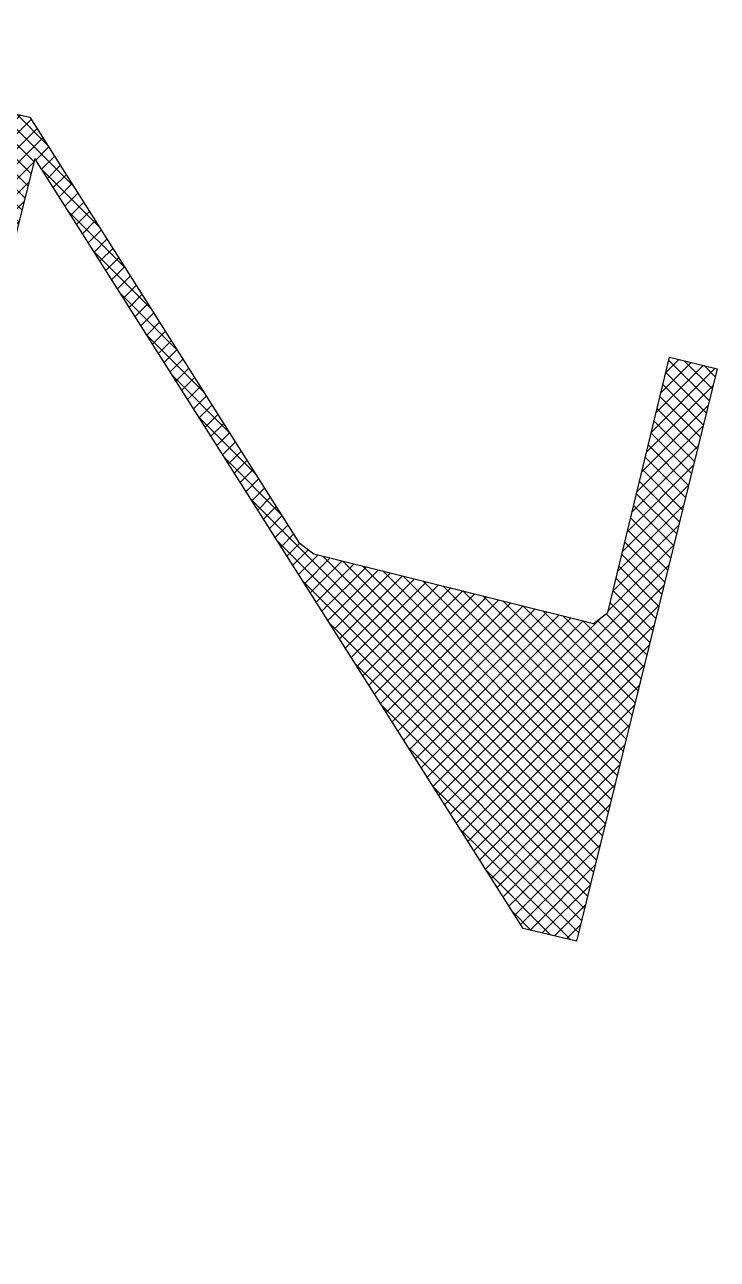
# Model space of a CAD drawing. Header units: metres. Extents: x 267365 to 277461, y 2088854 to 2108025.
# Drawn here: x 273258 to 274085, y 2095167 to 2096640 of the extents above; entities that cross this region are included whole.
import ezdxf

# ---------------------------------------------------------------- set-up
doc = ezdxf.new("R2010")
doc.units = ezdxf.units.M
doc.layers.add('PORT', color=5, linetype='Continuous')

msp = doc.modelspace()

# ---------------------------------------------------------------- hatches: boundary and pattern name
at = {"layer": 'PORT'}
h = msp.add_hatch(dxfattribs=at)
h.set_pattern_fill('ANSI37', color=256, scale=4)
h.paths.add_polyline_path([(273270.2, 2096480.5), (273853, 2095562.1), (273916.8, 2095547.1), (274084.9, 2096229.8), (274028, 2096243.5), (273954.3, 2095939), (273937.2, 2095926), (273603.1, 2096009), (273585.2, 2096022.7), (273264.1, 2096529.8), (272774.9, 2096640.2), (272693.8, 2096542.5), (272752.1, 2096373.4), (272719, 2096225.7), (272707.5, 2096222.8), (272664.3, 2096207.7), (272631.2, 2096189), (272563.7, 2095990.2), (272535.6, 2095976.6), (272507.6, 2095966.5), (272495.4, 2095956.5), (272431.3, 2095703.2), (272438, 2095646.2), (272448.3, 2095608), (272471.3, 2095599.9), (272448.2, 2095485), (272448.7, 2095452.1), (272456.3, 2095428.8), (272479.6, 2095403.3), (272519.2, 2095365.5), (272725.4, 2095311.4), (272809, 2094807.6), (272769.2, 2094802.1), (272837.7, 2094353.3), (272949.2, 2094372), (272951.4, 2094358.5), (272965.5, 2094360.4), (272798.6, 2095377.2), (272796.5, 2095381), (272793.4, 2095382.4), (272763, 2095389.8), (272759.2, 2095390.5), (272756.7, 2095389), (272755.8, 2095386.4), (272756.1, 2095380.9), (272724.6, 2095375.2), (272722.1, 2095392.7), (272721.1, 2095398.5), (272717.7, 2095401.5), (272542, 2095449.7), (272729.8, 2096212.8), (272733.7, 2096214.6), (272737.4, 2096214.6), (272815.1, 2096194.7), (272817.5, 2096193.4), (272818.1, 2096191.2), (272708.7, 2095753.7), (272709.3, 2095749.3), (272712, 2095747.2), (272830.7, 2095717.9), (272834.5, 2095720), (272836.2, 2095724.4), (273032, 2096513.9), (273038.2, 2096510), (273125.1, 2096490.7), (273131.6, 2096479.4), (272857.7, 2095370.6), (272833.5, 2095370.6), (272876.7, 2095089.5), (272879.7, 2095074.9), (272884.5, 2095067.2), (272898.2, 2095062.5), (272908.1, 2095064.2), (272918, 2095073.2)])

# ---------------------------------------------------------------- linework, layer by layer
at = {"layer": 'PORT', "flags": 128}
msp.add_lwpolyline([(272774.9, 2096640.2), (273264.1, 2096529.8), (273585.2, 2096022.7), (273603.1, 2096009), (273937.2, 2095926), (273954.3, 2095939), (274028, 2096243.5), (274084.9, 2096229.8), (273916.8, 2095547.1), (273853, 2095562.1), (273270.2, 2096480.5), (272918, 2095073.2)], dxfattribs=at)

doc.saveas('drawing.dxf')
